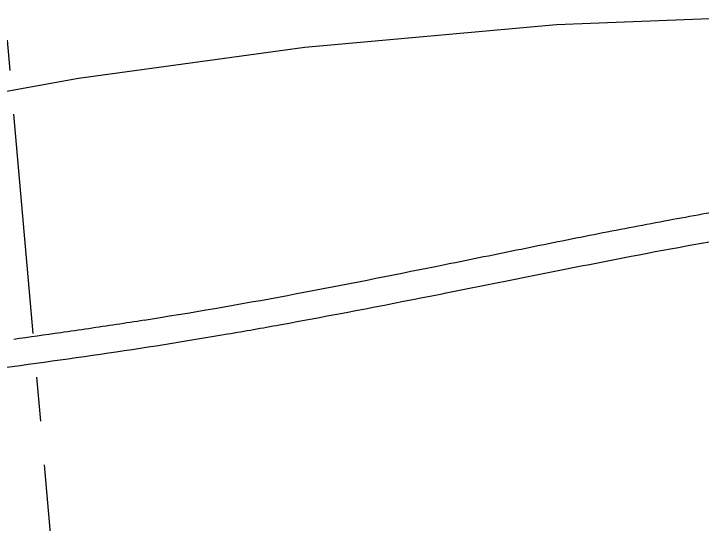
# Model space of a CAD drawing. Header units: millimetres. Extents: x 14523 to 15117, y 3069 to 3489.
# Drawn here: x 14639.63 to 14664.49, y 3424.58 to 3443 of the extents above; entities that cross this region are included whole.
import ezdxf

# ---------------------------------------------------------------- set-up
doc = ezdxf.new("R2010")
doc.units = ezdxf.units.MM
doc.header["$LTSCALE"] = 0.25
doc.linetypes.add('CENTER', pattern=[50.8, 31.75, -6.35, 6.35, -6.35])
doc.layers.add('CENTER', color=1, linetype='CENTER')
doc.layers.add('DWG', color=7, linetype='Continuous')

# ---------------------------------------------------------------- blocks, each defined once
blk = doc.blocks.new('A$C2FF57663')
at = {"layer": 'CENTER'}
blk.add_line((233.316, 233.166), (230.177, 269.052), dxfattribs=at)
at = {"layer": 'DWG'}
for p, q in [((246.56, 260.038), (248.505, 260.424)), ((245.958, 259.919), (246.56, 260.038)), ((245.504, 259.829), (245.875, 259.902)), ((245.875, 259.902), (245.957, 259.919))]:
    blk.add_line(p, q, dxfattribs=at)
blk.add_lwpolyline([(405.888, 236.147), (379.143, 245.963), (355.174, 253.906), (334.09, 259.941), (315.496, 264.286), (299.041, 267.22), (284.459, 269.001), (271.564, 269.861), (260.152, 270.001), (249.999, 269.596), (240.919, 268.78), (232.749, 267.664), (225.356, 266.327), (218.629, 264.827), (212.48, 263.192), (206.84, 261.422), (201.659, 259.519), (196.894, 257.493), (192.486, 255.343), (188.769, 253.296)], dxfattribs=at)
for centre, radius, start, end in [((206.632, 441.508), 184.765, 278.86755, 279.05135), ((202.283, 469.636), 213.226, 278.31407, 278.85705), ((193.635, 528.56), 272.782, 278.10684, 278.32187), ((179.658, 626.972), 372.182, 277.83708, 278.10052)]:
    blk.add_arc(centre, radius, start, end, dxfattribs=at)
for points, knots in [([(246.015, 260.964), (246.92, 261.147), (248.701, 261.508), (251.328, 262.039), (253.86, 262.527), (257.014, 263.091), (260.679, 263.673), (263.548, 264.005), (264.909, 264.131)], [0, 0, 0, 0, 910.286729, 1792.381051, 2641.640467, 3452.870857, 4951.372312, 6299.505711, 6299.505711, 6299.505711, 6299.505711]), ([(248.505, 260.424), (250.1, 260.742), (253.171, 261.36), (258.802, 262.369), (262.858, 262.96), (265.434, 263.216)], [0, 0, 0, 0, 991.147466, 1909.269007, 3487.089126, 3487.089126, 3487.089126, 3487.089126]), ([(235.699, 259.044), (237.453, 259.324), (240.898, 259.935), (244.327, 260.623), (246.015, 260.964)], [0, 0, 0, 0, 1223.504189, 2409.547756, 2409.547756, 2409.547756, 2409.547756]), ([(238.13, 258.448), (238.756, 258.555), (241.219, 258.99), (243.674, 259.468), (245.504, 259.829)], [0, 0, 0, 0, 614.290128, 2417.958533, 2417.958533, 2417.958533, 2417.958533]), ([(188.279, 252.291), (188.279, 252.29), (188.287, 252.291), (188.297, 252.29), (188.318, 252.292), (188.346, 252.293), (188.382, 252.296), (188.445, 252.3), (188.544, 252.308), (188.686, 252.321), (188.86, 252.336), (189.064, 252.355), (189.399, 252.386), (189.893, 252.432), (190.577, 252.498), (191.38, 252.575), (192.3, 252.663), (193.335, 252.763), (194.481, 252.873), (195.736, 252.993), (197.614, 253.174), (200.201, 253.431), (203.569, 253.79), (207.258, 254.216), (211.222, 254.725), (215.417, 255.287), (219.798, 255.867), (224.312, 256.47), (228.908, 257.078), (233.528, 257.703), (236.601, 258.186), (238.13, 258.448)], [0, 0, 0, 0, 2.026656, 7.834031, 17.463016, 30.916523, 48.193056, 69.289911, 122.924557, 191.763587, 275.744277, 374.797378, 488.836079, 761.505018, 1092.939796, 1482.224286, 1928.324343, 2429.996705, 2985.77179, 3593.943727, 4252.715379, 5714.52559, 7354.094052, 9151.144031, 11085.242491, 13133.853679, 15272.62551, 17476.829712, 19720.103843, 21976.413442, 24219.406594, 24219.406594, 24219.406594, 24219.406594])]:
    blk.add_open_spline(points, degree=3, knots=knots, dxfattribs=at)

msp = doc.modelspace()

# ---------------------------------------------------------------- block references
at = {"layer": 'DWG'}
msp.add_blockref('A$C2FF57663', (14409.22281, 3172.99487), dxfattribs=at)

doc.saveas('drawing.dxf')
